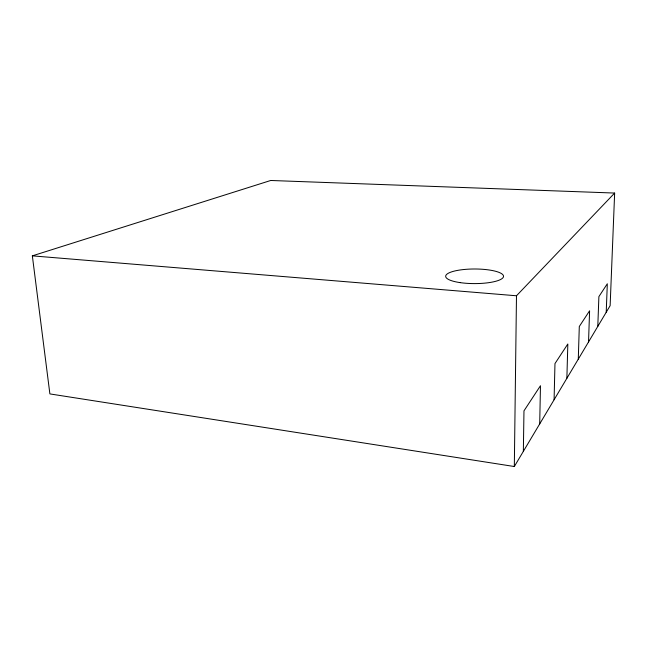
<?xml version="1.0" encoding="UTF-8"?>
<svg xmlns="http://www.w3.org/2000/svg" width="647" height="647" viewBox="0 0 647 647"><rect width="100%" height="100%" fill="white"/><g stroke="black" fill="none" stroke-linecap="round" stroke-linejoin="round"><path stroke-width="0.97" d="M514.325 466.519L516.484 295.776L614.65 193.057L270.721 180.481L32.35 255.856L49.884 393.91L514.325 466.519L610.137 305.683L614.65 193.057M523.35 451.355L523.973 410.861L540.471 385.709L539.703 423.914M554.091 399.749L554.972 363.59L567.831 343.986L566.869 378.309M578.281 359.158L579.3 326.492L589.595 310.795L588.535 341.948M597.796 326.395L598.887 296.617L607.323 283.758L606.215 312.266M32.35 255.856L516.484 295.776M460.106 282.618A28.921 7.303 0 0 0 503.52 276.277A28.921 7.303 0 0 0 460.163 269.969A28.921 7.303 0 0 0 460.106 282.618"/></g></svg>
